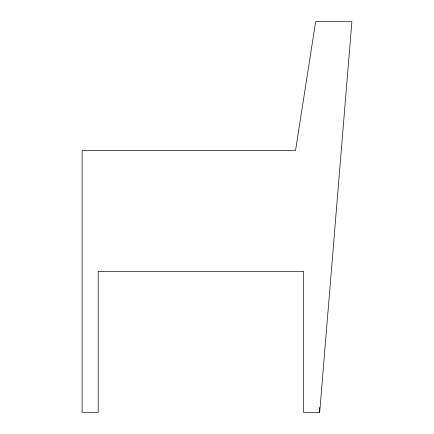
<?xml version="1.0" encoding="UTF-8"?>
<svg xmlns="http://www.w3.org/2000/svg" width="434" height="434" viewBox="0 0 434 434"><rect width="100%" height="100%" fill="white"/><g stroke="black" fill="none" stroke-linecap="round" stroke-linejoin="round"><path stroke-width="0.65" d="M319.684 412.3L351.898 21.7L315.659 21.7L295.521 150.56L82.102 150.56L82.102 412.3L98.209 412.3L98.209 271.364L303.578 271.364L303.578 412.3L319.684 412.3L319.684 407.559"/></g></svg>
